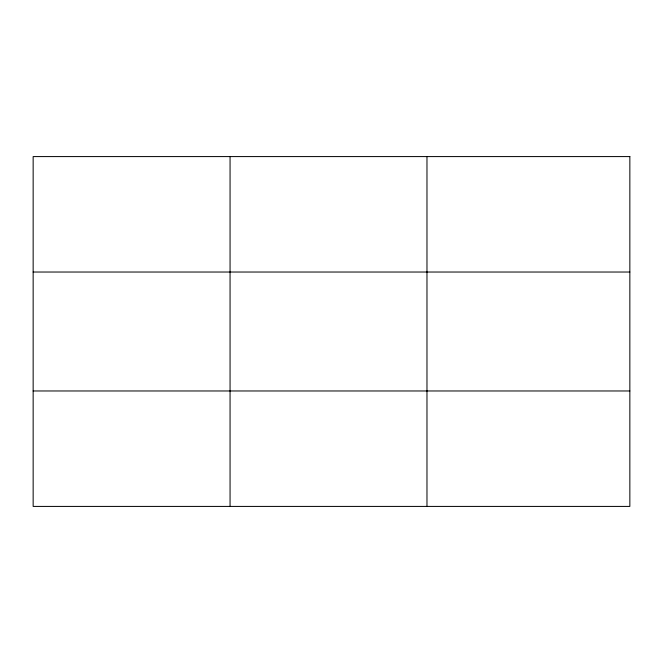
<?xml version="1.0" encoding="UTF-8"?>
<svg xmlns="http://www.w3.org/2000/svg" width="663" height="663" viewBox="0 0 663 663"><rect width="100%" height="100%" fill="white"/><g stroke="black" fill="none" stroke-linecap="round" stroke-linejoin="round"><path stroke-width="0.99" d="M230.061 506.416L230.061 156.584M426.972 506.416L426.972 156.584M33.15 272.029L629.85 272.029M33.15 390.971L629.85 390.971M629.85 156.584L629.85 506.416L33.15 506.416L33.15 156.584L629.85 156.584"/></g></svg>
